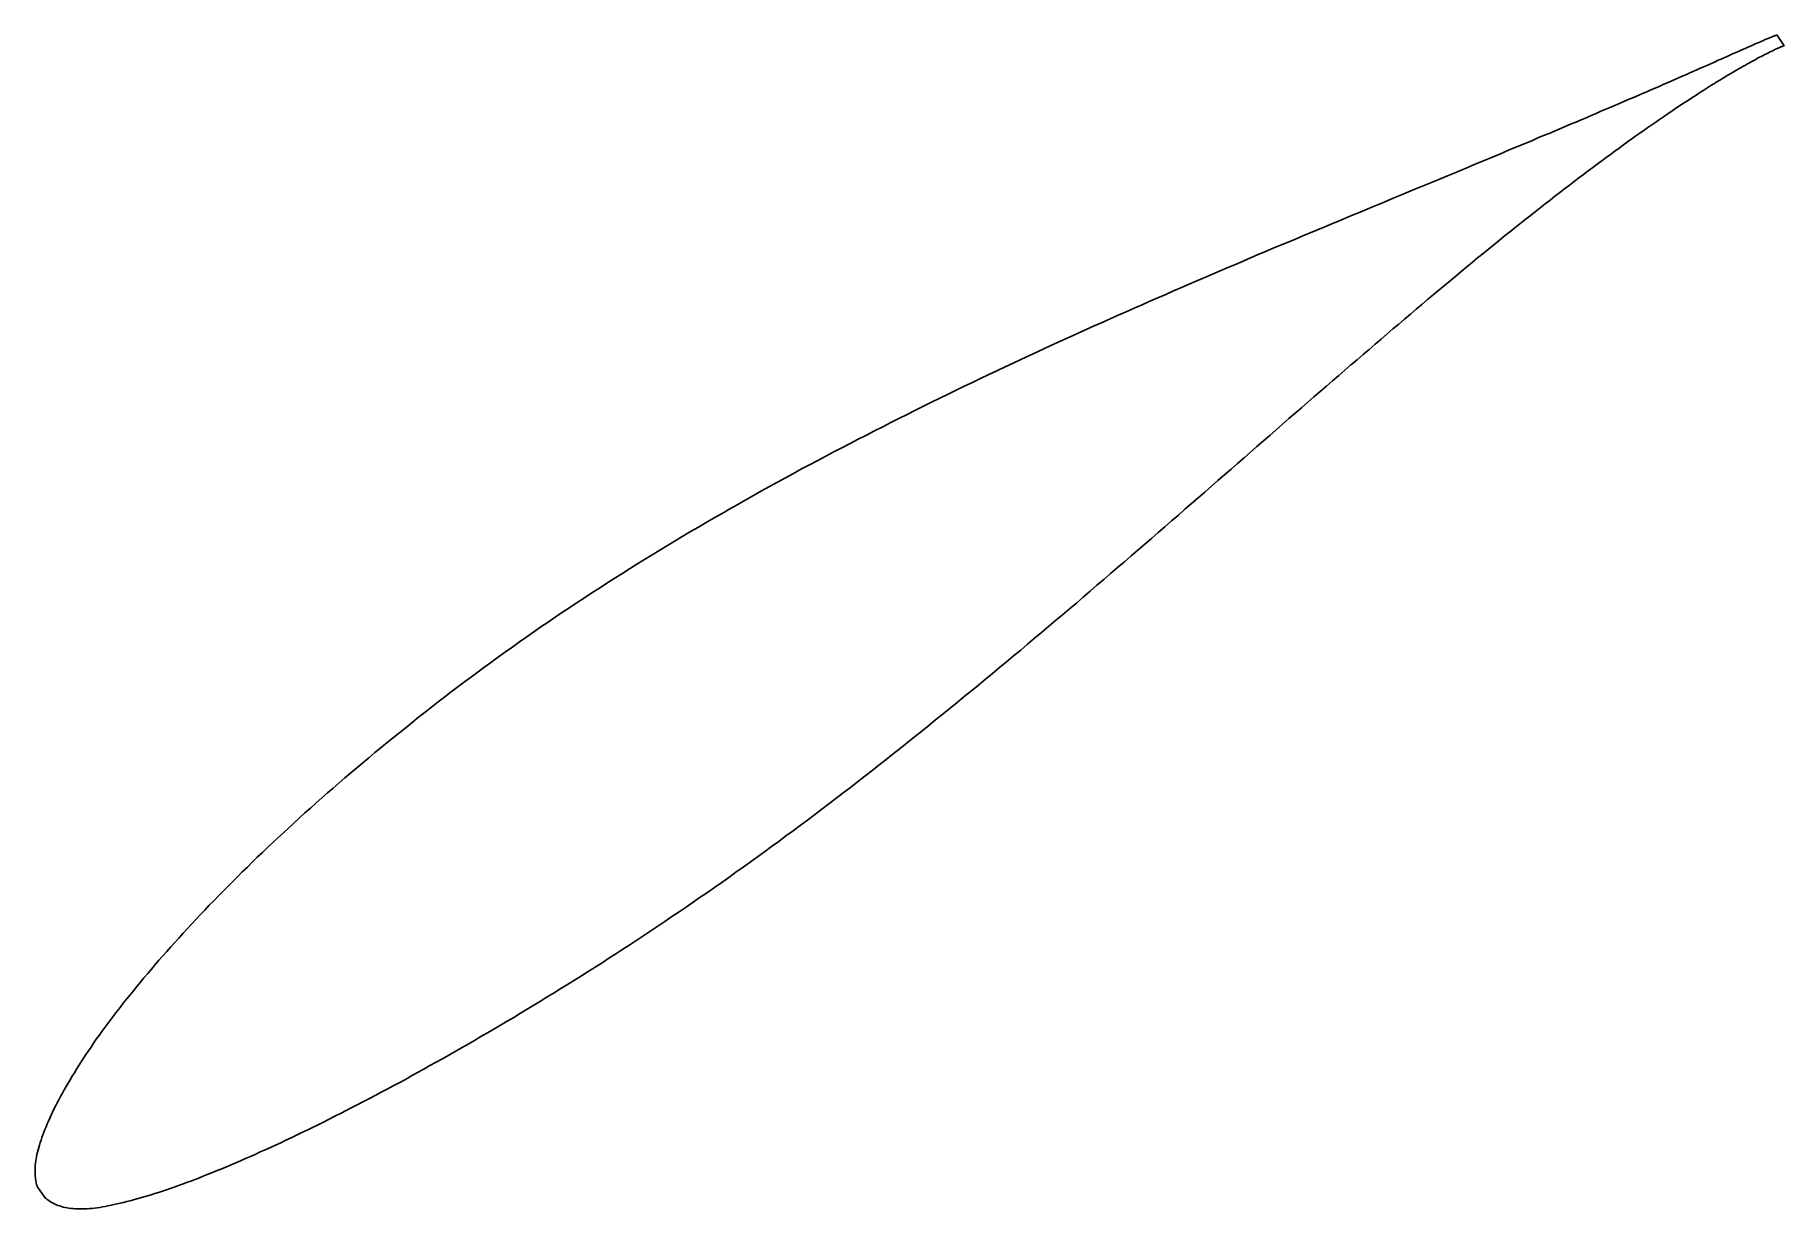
# Model space of a CAD drawing. Header units: metres. Extents: x -37 to 74, y -25 to 49.
import ezdxf

# ---------------------------------------------------------------- set-up
doc = ezdxf.new("R2010")
doc.units = ezdxf.units.M

msp = doc.modelspace()

# ---------------------------------------------------------------- linework, layer by layer
msp.add_lwpolyline([(73.19, 49.13), (73.19, 49.13), (73.18, 49.12), (73.17, 49.12), (73.15, 49.11), (73.13, 49.11), (73.1, 49.1), (73.07, 49.08), (73.04, 49.07), (72.99, 49.05), (72.95, 49.04), (72.9, 49.01), (72.85, 48.99), (72.79, 48.97), (72.72, 48.94), (72.65, 48.91), (72.58, 48.88), (72.5, 48.85), (72.42, 48.81), (72.34, 48.78), (72.24, 48.74), (72.15, 48.7), (72.05, 48.65), (71.94, 48.61), (71.83, 48.56), (71.72, 48.51), (71.6, 48.46), (71.48, 48.4), (71.35, 48.35), (71.22, 48.29), (71.08, 48.23), (70.94, 48.17), (70.8, 48.1), (70.65, 48.04), (70.49, 47.97), (70.34, 47.9), (70.17, 47.82), (70, 47.75), (69.83, 47.67), (69.66, 47.6), (69.48, 47.52), (69.29, 47.43), (69.1, 47.35), (68.91, 47.26), (68.71, 47.18), (68.51, 47.09), (68.3, 47), (68.09, 46.9), (67.87, 46.81), (67.65, 46.71), (67.43, 46.61), (67.2, 46.51), (66.97, 46.41), (66.73, 46.31), (66.49, 46.2), (66.24, 46.09), (65.99, 45.98), (65.74, 45.87), (65.48, 45.76), (65.22, 45.65), (64.95, 45.53), (64.68, 45.41), (64.4, 45.29), (64.12, 45.17), (63.84, 45.05), (63.55, 44.93), (63.26, 44.8), (62.97, 44.68), (62.67, 44.55), (62.36, 44.42), (62.05, 44.29), (61.74, 44.15), (61.43, 44.02), (61.11, 43.88), (60.79, 43.75), (60.46, 43.61), (60.13, 43.47), (59.79, 43.33), (59.45, 43.18), (59.11, 43.04), (58.77, 42.89), (58.42, 42.75), (58.06, 42.6), (57.71, 42.45), (57.35, 42.3), (56.98, 42.14), (56.61, 41.99), (56.24, 41.84), (55.87, 41.68), (55.49, 41.52), (55.11, 41.36), (54.72, 41.2), (54.33, 41.04), (53.94, 40.88), (53.55, 40.71), (53.15, 40.55), (52.75, 40.38), (52.34, 40.21), (51.93, 40.04), (51.52, 39.87), (51.11, 39.7), (50.69, 39.53), (50.27, 39.35), (49.85, 39.18), (49.42, 39), (48.99, 38.82), (48.56, 38.64), (48.12, 38.46), (47.69, 38.28), (47.25, 38.1), (46.8, 37.91), (46.36, 37.73), (45.91, 37.54), (45.46, 37.35), (45, 37.16), (44.55, 36.97), (44.09, 36.78), (43.63, 36.59), (43.16, 36.4), (42.7, 36.2), (42.23, 36), (41.76, 35.81), (41.29, 35.61), (40.81, 35.41), (40.34, 35.21), (39.86, 35), (39.38, 34.8), (38.9, 34.59), (38.41, 34.39), (37.93, 34.18), (37.44, 33.97), (36.95, 33.76), (36.46, 33.55), (35.97, 33.34), (35.47, 33.12), (34.98, 32.91), (34.48, 32.69), (33.98, 32.48), (33.48, 32.26), (32.98, 32.04), (32.48, 31.82), (31.97, 31.59), (31.47, 31.37), (30.96, 31.14), (30.45, 30.92), (29.95, 30.69), (29.44, 30.46), (28.93, 30.23), (28.42, 30), (27.9, 29.77), (27.39, 29.53), (26.88, 29.3), (26.36, 29.06), (25.85, 28.82), (25.34, 28.58), (24.82, 28.34), (24.3, 28.1), (23.79, 27.85), (23.27, 27.61), (22.75, 27.36), (22.24, 27.12), (21.72, 26.87), (21.2, 26.62), (20.69, 26.37), (20.17, 26.11), (19.65, 25.86), (19.13, 25.6), (18.62, 25.35), (18.1, 25.09), (17.58, 24.83), (17.07, 24.57), (16.55, 24.31), (16.03, 24.05), (15.52, 23.78), (15, 23.52), (14.49, 23.25), (13.97, 22.98), (13.46, 22.71), (12.95, 22.44), (12.44, 22.17), (11.92, 21.9), (11.41, 21.63), (10.9, 21.35), (10.4, 21.07), (9.89, 20.8), (9.38, 20.52), (8.88, 20.24), (8.37, 19.96), (7.87, 19.67), (7.37, 19.39), (6.87, 19.11), (6.37, 18.82), (5.87, 18.53), (5.37, 18.24), (4.88, 17.95), (4.38, 17.66), (3.89, 17.37), (3.4, 17.08), (2.91, 16.78), (2.43, 16.49), (1.94, 16.19), (1.46, 15.89), (0.98, 15.59), (0.5, 15.3), (0.02, 14.99), (-0.46, 14.69), (-0.93, 14.39), (-1.4, 14.09), (-1.87, 13.78), (-2.34, 13.47), (-2.81, 13.17), (-3.27, 12.86), (-3.73, 12.55), (-4.19, 12.24), (-4.65, 11.93), (-5.1, 11.62), (-5.55, 11.31), (-6, 10.99), (-6.45, 10.68), (-6.89, 10.37), (-7.34, 10.05), (-7.78, 9.73), (-8.21, 9.42), (-8.65, 9.1), (-9.08, 8.78), (-9.51, 8.46), (-9.94, 8.15), (-10.36, 7.83), (-10.78, 7.51), (-11.2, 7.19), (-11.62, 6.87), (-12.03, 6.55), (-12.44, 6.23), (-12.85, 5.91), (-13.25, 5.58), (-13.65, 5.26), (-14.05, 4.94), (-14.45, 4.62), (-14.84, 4.3), (-15.23, 3.98), (-15.62, 3.66), (-16.01, 3.34), (-16.39, 3.02), (-16.77, 2.7), (-17.15, 2.38), (-17.52, 2.06), (-17.89, 1.74), (-18.26, 1.42), (-18.62, 1.11), (-18.98, 0.79), (-19.34, 0.47), (-19.7, 0.15), (-20.05, -0.16), (-20.4, -0.48), (-20.74, -0.79), (-21.08, -1.11), (-21.42, -1.42), (-21.76, -1.73), (-22.09, -2.04), (-22.42, -2.35), (-22.75, -2.66), (-23.07, -2.97), (-23.39, -3.28), (-23.7, -3.59), (-24.02, -3.9), (-24.33, -4.2), (-24.63, -4.51), (-24.93, -4.81), (-25.23, -5.11), (-25.53, -5.42), (-25.82, -5.72), (-26.11, -6.01), (-26.39, -6.31), (-26.68, -6.61), (-26.95, -6.9), (-27.23, -7.2), (-27.5, -7.49), (-27.77, -7.78), (-28.03, -8.07), (-28.29, -8.36), (-28.55, -8.64), (-28.8, -8.93), (-29.05, -9.21), (-29.3, -9.49), (-29.54, -9.77), (-29.78, -10.05), (-30.01, -10.33), (-30.25, -10.6), (-30.47, -10.88), (-30.7, -11.15), (-30.92, -11.42), (-31.13, -11.69), (-31.35, -11.95), (-31.56, -12.22), (-31.76, -12.48), (-31.96, -12.74), (-32.16, -13), (-32.35, -13.25), (-32.54, -13.51), (-32.73, -13.76), (-32.91, -14.01), (-33.09, -14.26), (-33.27, -14.5), (-33.44, -14.75), (-33.6, -14.99), (-33.77, -15.23), (-33.93, -15.46), (-34.08, -15.7), (-34.23, -15.93), (-34.38, -16.16), (-34.52, -16.39), (-34.66, -16.62), (-34.8, -16.84), (-34.93, -17.06), (-35.06, -17.28), (-35.18, -17.49), (-35.3, -17.71), (-35.42, -17.92), (-35.53, -18.13), (-35.64, -18.33), (-35.75, -18.53), (-35.85, -18.73), (-35.95, -18.93), (-36.04, -19.12), (-36.13, -19.31), (-36.22, -19.5), (-36.3, -19.68), (-36.38, -19.86), (-36.45, -20.04), (-36.53, -20.22), (-36.59, -20.39), (-36.66, -20.56), (-36.72, -20.72), (-36.77, -20.89), (-36.83, -21.04), (-36.87, -21.2), (-36.92, -21.36), (-36.96, -21.51), (-37, -21.65), (-37.03, -21.8), (-37.06, -21.94), (-37.08, -22.08), (-37.11, -22.21), (-37.12, -22.34), (-37.14, -22.47), (-37.15, -22.6), (-37.15, -22.72), (-37.15, -22.84), (-37.15, -22.95), (-37.15, -23.06), (-37.14, -23.17), (-37.13, -23.27), (-37.12, -23.37), (-37.1, -23.46), (-37.09, -23.55), (-37.07, -23.62), (-37.05, -23.69), (-37.03, -23.75), (-37.02, -23.79), (-37.01, -23.82), (-36.54, -24.53), (-36.53, -24.53), (-36.52, -24.54), (-36.49, -24.56), (-36.45, -24.59), (-36.39, -24.64), (-36.33, -24.68), (-36.25, -24.74), (-36.17, -24.79), (-36.09, -24.84), (-36, -24.89), (-35.9, -24.94), (-35.8, -24.98), (-35.7, -25.03), (-35.59, -25.06), (-35.48, -25.1), (-35.36, -25.13), (-35.25, -25.16), (-35.12, -25.18), (-35, -25.2), (-34.87, -25.22), (-34.74, -25.23), (-34.6, -25.24), (-34.46, -25.25), (-34.32, -25.25), (-34.17, -25.25), (-34.02, -25.25), (-33.87, -25.24), (-33.71, -25.23), (-33.55, -25.21), (-33.39, -25.19), (-33.22, -25.17), (-33.05, -25.15), (-32.88, -25.12), (-32.7, -25.09), (-32.52, -25.05), (-32.33, -25.01), (-32.14, -24.97), (-31.95, -24.93), (-31.75, -24.88), (-31.55, -24.83), (-31.34, -24.78), (-31.13, -24.73), (-30.92, -24.67), (-30.7, -24.61), (-30.48, -24.55), (-30.26, -24.48), (-30.03, -24.42), (-29.8, -24.35), (-29.56, -24.27), (-29.32, -24.2), (-29.08, -24.12), (-28.83, -24.03), (-28.58, -23.95), (-28.33, -23.86), (-28.07, -23.77), (-27.81, -23.68), (-27.55, -23.58), (-27.28, -23.48), (-27.01, -23.38), (-26.74, -23.27), (-26.46, -23.16), (-26.18, -23.05), (-25.9, -22.94), (-25.61, -22.82), (-25.32, -22.7), (-25.03, -22.58), (-24.73, -22.45), (-24.43, -22.33), (-24.13, -22.2), (-23.82, -22.06), (-23.51, -21.93), (-23.2, -21.79), (-22.88, -21.64), (-22.57, -21.5), (-22.24, -21.35), (-21.92, -21.2), (-21.59, -21.05), (-21.26, -20.9), (-20.93, -20.74), (-20.59, -20.58), (-20.25, -20.41), (-19.91, -20.25), (-19.57, -20.08), (-19.22, -19.91), (-18.87, -19.74), (-18.52, -19.56), (-18.16, -19.38), (-17.8, -19.2), (-17.44, -19.01), (-17.08, -18.83), (-16.71, -18.64), (-16.34, -18.45), (-15.97, -18.25), (-15.6, -18.06), (-15.22, -17.86), (-14.84, -17.66), (-14.46, -17.45), (-14.08, -17.25), (-13.69, -17.04), (-13.31, -16.82), (-12.92, -16.61), (-12.52, -16.39), (-12.13, -16.17), (-11.73, -15.95), (-11.33, -15.73), (-10.93, -15.5), (-10.53, -15.27), (-10.13, -15.04), (-9.72, -14.81), (-9.31, -14.57), (-8.9, -14.33), (-8.49, -14.09), (-8.08, -13.85), (-7.66, -13.6), (-7.24, -13.36), (-6.82, -13.11), (-6.4, -12.85), (-5.98, -12.6), (-5.55, -12.34), (-5.13, -12.08), (-4.7, -11.82), (-4.27, -11.56), (-3.84, -11.29), (-3.41, -11.02), (-2.98, -10.75), (-2.54, -10.48), (-2.11, -10.2), (-1.67, -9.93), (-1.23, -9.65), (-0.79, -9.37), (-0.35, -9.08), (0.09, -8.79), (0.53, -8.51), (0.97, -8.22), (1.42, -7.92), (1.86, -7.63), (2.31, -7.33), (2.75, -7.03), (3.2, -6.73), (3.65, -6.43), (4.1, -6.12), (4.55, -5.81), (4.99, -5.5), (5.45, -5.19), (5.9, -4.88), (6.35, -4.56), (6.8, -4.24), (7.25, -3.92), (7.7, -3.6), (8.15, -3.27), (8.61, -2.95), (9.06, -2.62), (9.51, -2.29), (9.97, -1.96), (10.42, -1.62), (10.87, -1.29), (11.33, -0.95), (11.78, -0.61), (12.23, -0.27), (12.69, 0.07), (13.14, 0.42), (13.59, 0.76), (14.05, 1.11), (14.5, 1.46), (14.95, 1.81), (15.41, 2.16), (15.86, 2.51), (16.31, 2.87), (16.76, 3.22), (17.22, 3.58), (17.67, 3.94), (18.12, 4.3), (18.57, 4.66), (19.02, 5.02), (19.47, 5.38), (19.92, 5.75), (20.37, 6.11), (20.82, 6.48), (21.27, 6.84), (21.72, 7.21), (22.17, 7.58), (22.62, 7.94), (23.06, 8.31), (23.51, 8.68), (23.95, 9.05), (24.4, 9.42), (24.84, 9.79), (25.29, 10.16), (25.73, 10.54), (26.17, 10.91), (26.62, 11.28), (27.06, 11.65), (27.5, 12.03), (27.94, 12.4), (28.38, 12.77), (28.82, 13.14), (29.25, 13.52), (29.69, 13.89), (30.12, 14.26), (30.56, 14.63), (30.99, 15.01), (31.43, 15.38), (31.86, 15.75), (32.29, 16.12), (32.72, 16.49), (33.15, 16.86), (33.58, 17.23), (34, 17.6), (34.43, 17.97), (34.85, 18.34), (35.28, 18.71), (35.7, 19.08), (36.12, 19.44), (36.54, 19.81), (36.96, 20.17), (37.38, 20.54), (37.79, 20.9), (38.21, 21.26), (38.62, 21.62), (39.03, 21.98), (39.44, 22.34), (39.85, 22.7), (40.26, 23.05), (40.67, 23.41), (41.07, 23.76), (41.48, 24.12), (41.88, 24.47), (42.28, 24.82), (42.68, 25.16), (43.08, 25.51), (43.48, 25.86), (43.87, 26.2), (44.27, 26.54), (44.66, 26.88), (45.05, 27.22), (45.44, 27.56), (45.83, 27.89), (46.21, 28.22), (46.6, 28.55), (46.98, 28.88), (47.36, 29.21), (47.74, 29.53), (48.12, 29.86), (48.49, 30.18), (48.87, 30.5), (49.24, 30.81), (49.61, 31.13), (49.98, 31.44), (50.34, 31.75), (50.71, 32.06), (51.07, 32.36), (51.43, 32.66), (51.79, 32.96), (52.14, 33.26), (52.5, 33.56), (52.85, 33.85), (53.2, 34.14), (53.55, 34.43), (53.9, 34.71), (54.24, 35), (54.58, 35.28), (54.92, 35.55), (55.26, 35.83), (55.6, 36.1), (55.93, 36.37), (56.26, 36.64), (56.59, 36.9), (56.92, 37.16), (57.24, 37.42), (57.57, 37.67), (57.89, 37.93), (58.2, 38.17), (58.52, 38.42), (58.83, 38.67), (59.14, 38.91), (59.45, 39.14), (59.75, 39.38), (60.05, 39.61), (60.35, 39.84), (60.65, 40.07), (60.95, 40.29), (61.24, 40.51), (61.53, 40.73), (61.81, 40.94), (62.1, 41.15), (62.38, 41.36), (62.66, 41.56), (62.93, 41.76), (63.2, 41.96), (63.47, 42.16), (63.74, 42.35), (64, 42.54), (64.27, 42.73), (64.52, 42.91), (64.78, 43.09), (65.03, 43.27), (65.28, 43.44), (65.53, 43.61), (65.77, 43.78), (66.01, 43.94), (66.24, 44.1), (66.48, 44.26), (66.71, 44.42), (66.93, 44.57), (67.16, 44.72), (67.38, 44.86), (67.59, 45), (67.81, 45.14), (68.02, 45.28), (68.23, 45.41), (68.43, 45.54), (68.63, 45.67), (68.83, 45.79), (69.02, 45.92), (69.21, 46.03), (69.39, 46.15), (69.58, 46.26), (69.75, 46.37), (69.93, 46.47), (70.1, 46.58), (70.27, 46.68), (70.43, 46.77), (70.59, 46.87), (70.75, 46.96), (70.9, 47.05), (71.05, 47.13), (71.2, 47.21), (71.34, 47.29), (71.47, 47.37), (71.61, 47.44), (71.74, 47.51), (71.86, 47.58), (71.98, 47.65), (72.1, 47.71), (72.21, 47.77), (72.32, 47.83), (72.43, 47.88), (72.53, 47.93), (72.63, 47.98), (72.72, 48.03), (72.81, 48.07), (72.89, 48.11), (72.97, 48.15), (73.05, 48.18), (73.12, 48.22), (73.18, 48.25), (73.25, 48.28), (73.31, 48.3), (73.36, 48.33), (73.41, 48.35), (73.45, 48.37), (73.49, 48.38), (73.53, 48.4), (73.56, 48.41), (73.59, 48.42), (73.61, 48.43), (73.63, 48.43), (73.64, 48.44), (73.65, 48.44), (73.65, 48.44), (73.19, 49.13)], close=True)

doc.saveas('drawing.dxf')
